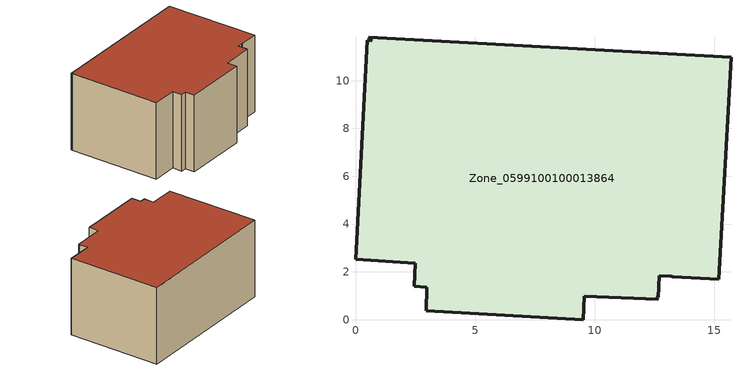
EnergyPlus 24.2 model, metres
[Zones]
Zone_0599100100013864
 floor ground (C_G): 9.53,0 2.96,0.37 2.99,1.35 2.45,1.39 2.5,2.37 0,2.53 0.5,11.69 0.68,11.68 0.56,11.81 15.71,10.99 15.21,1.7 13.28,1.81 13.21,1.81 12.72,1.84 12.67,0.94 12.59,0.94 12.66,0.86 9.58,0.99 z0
 wall outside (C_F): 2.96,0.37 9.53,0 9.58,0.99 12.66,0.86 12.59,0.94 12.67,0.94 12.72,1.84 13.21,1.81 13.28,1.81 15.21,1.7 15.71,10.99 0.56,11.81 0.68,11.68 0.5,11.69 0,2.53 2.5,2.37 2.45,1.39 2.99,1.35 2.96,0.37 z0:7.8
 roof outside (C_R): 15.21,1.7 15.71,10.99 0.56,11.81 0.68,11.68 0.5,11.69 0,2.53 2.5,2.37 2.45,1.39 2.99,1.35 2.96,0.37 9.53,0 9.58,0.99 12.66,0.86 12.59,0.94 12.67,0.94 12.72,1.84 13.21,1.81 13.28,1.81 z7.8
[BUILDING]
Pand.0599100100013864: North Axis=0; Terrain=City; Loads Convergence Tolerance Value=0.04; Temperature Convergence Tolerance Value=0.4; Solar Distribution=FullExterior; Maximum Number of Warmup Days=25; Minimum Number of Warmup Days=1
[Site:Location]
Rotterdam.The.Hague.AP_ZH_NLD Design_Conditions: Latitude=51.96; Longitude=4.45; Time Zone=1; Elevation=-4.5
[SITE:GROUNDTEMPERATURE:BUILDINGSURFACE]
18, 18, 18, 18, 18, 18, 18, 18, 18, 18, 18, 18
[MATERIAL] Thermal Absorptance=0.9; Solar Absorptance=0.7; Visible Absorptance=0.7
Name | Roughness | Thickness | Conductivity | Density | Specific Heat
G.D.2015-2018 | MediumSmooth | 0.15 | 0.0428571 | 540 | 1210
F.D.2015-2018 | Rough | 0.3 | 0.0666667 | 1920 | 840
R.D.2015-2018 | MediumRough | 0.2 | 0.0333333 | 1500 | 1000
[CONSTRUCTION]
C_G: G.D.2015-2018
C_F: F.D.2015-2018
C_R: R.D.2015-2018
[ZONE]
Zone_0599100100013864: Type=1; Multiplier=1; Ceiling Height=Autocalculate; Volume=Autocalculate; Floor Area=autocalculate; Part of Total Floor Area=Yes
[ZONEINFILTRATION:DESIGNFLOWRATE]
Infil_Zone_0599100100013864: Zone or ZoneList or Space or SpaceList=Zone_0599100100013864; Schedule=AlwaysOn; Design Flow Rate Calculation Method=Flow/Area; Flow Rate per Floor Area=0.0021; Constant Term Coefficient=1; Temperature Term Coefficient=0; Velocity Term Coefficient=0; Velocity Squared Term Coefficient=0
[HVACTEMPLATE:ZONE:IDEALLOADSAIRSYSTEM]
Zone_0599100100013864: Maximum Heating Supply Air Temperature=50; Minimum Cooling Supply Air Temperature=13; Maximum Heating Supply Air Humidity Ratio=0.0156; Minimum Cooling Supply Air Humidity Ratio=0.0077; Heating Limit=NoLimit; Cooling Limit=NoLimit; Dehumidification Control Type=ConstantSensibleHeatRatio; Cooling Sensible Heat Ratio=0.7; Dehumidification Setpoint=60; Humidification Control Type=None; Humidification Setpoint=30; Outdoor Air Method=None; Outdoor Air Flow Rate per Person=0.00944; Outdoor Air Flow Rate per Zone Floor Area=0; Outdoor Air Flow Rate per Zone=0; Demand Controlled Ventilation Type=None; Outdoor Air Economizer Type=NoEconomizer; Heat Recovery Type=None; Sensible Heat Recovery Effectiveness=0.7; Latent Heat Recovery Effectiveness=0.65
[ZONECONTROL:THERMOSTAT]
ThermostatControl_Zone_0599100100013864: Zone or ZoneList=Zone_0599100100013864; Control Type Schedule=DualSetpointControlType; Control 1=Thermostat_Zone_0599100100013864; Temperature Difference Between Cutout And Setpoint=0
[THERMOSTATSETPOINT:DUALSETPOINT]
Thermostat_Zone_0599100100013864: Heating Setpoint Temperature Schedule=HeatingSetpoint_Zone_0599100100013864; Cooling Setpoint Temperature Schedule=CoolingSetpoint_Zone_0599100100013864
[SCHEDULE:COMPACT]
HeatingSetpoint_Zone_0599100100013864: Through: 12/31, For: AllDays, Until: 24:00, 21
CoolingSetpoint_Zone_0599100100013864: Through: 12/31, For: AllDays, Until: 24:00, 24
DualSetpointControlType: Through: 12/31, For: AllDays, Until: 24:00, 4
AlwaysOn: Through: 12/31, For: AllDays, Until: 24:00, 1
